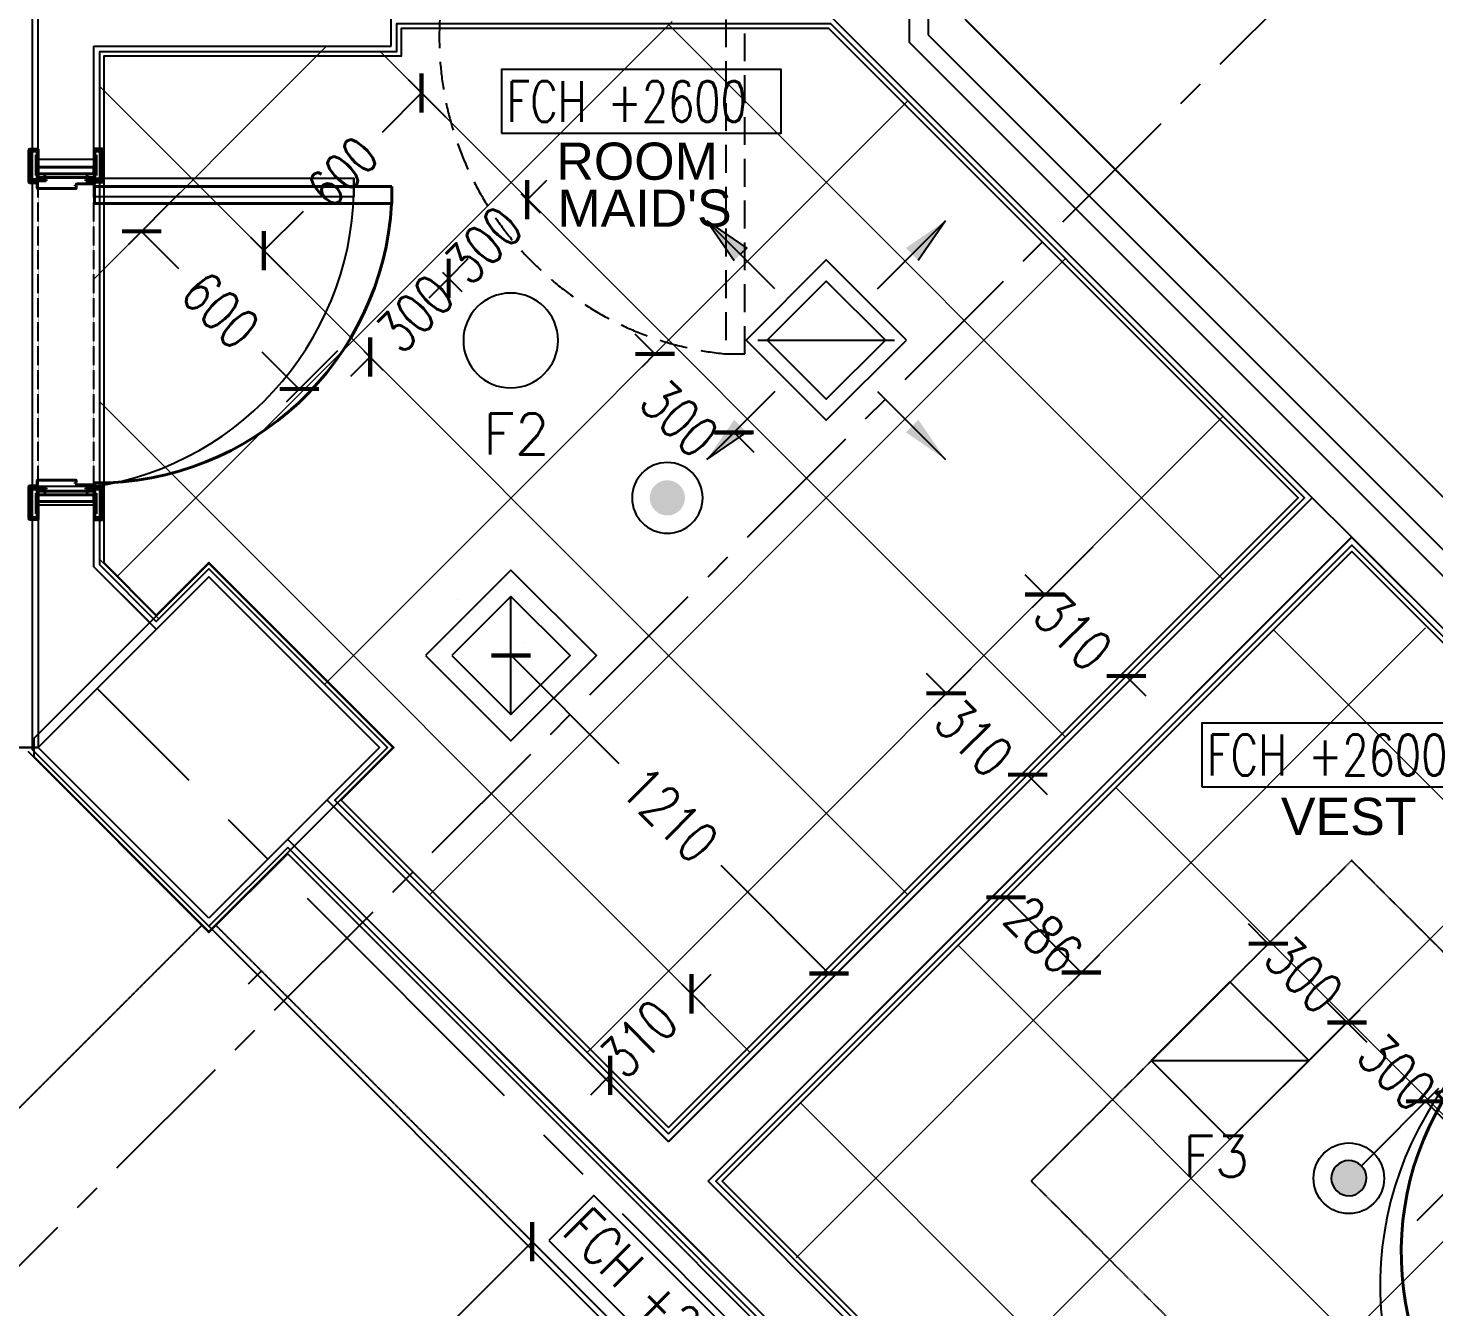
# Model space of a CAD drawing. Header units: millimetres. Extents: x 186805 to 449048, y 2167 to 51540.
# Drawn here: x 428805 to 432589, y 14990 to 18431 of the extents above; entities that cross this region are included whole.
import ezdxf
from ezdxf.enums import TextEntityAlignment as Align

# ---------------------------------------------------------------- set-up
doc = ezdxf.new("R2010")
doc.units = ezdxf.units.MM
for name, pattern in [('BC$0$DASHED', [0.75, 0.5, -0.25]), ('BC$0$XR-BAS2-BLOCK-B$1$CENTER', [2, 1.25, -0.25, 0.25, -0.25]), ('CENTER', [2, 1.25, -0.25, 0.25, -0.25]), ('HIDDEN', [0.375, 0.25, -0.125]), ('HIDDEN2', [0.1875, 0.125, -0.0625])]:
    doc.linetypes.add(name, pattern=pattern)
doc.layers.get('0').update_dxf_attribs({"linetype": 'CONTINUOUS'})
doc.layers.get('Defpoints').update_dxf_attribs({"linetype": 'CONTINUOUS'})
for name, color, linetype, lineweight in [('0-60x60-C', 3, 'CONTINUOUS', 13), ('1', 130, 'CONTINUOUS', 40), ('ACCESS PANEL', 170, 'CONTINUOUS', 30), ('wall', 4, 'CONTINUOUS', 25)]:
    doc.layers.add(name, color=color, linetype=linetype, lineweight=lineweight)
for name, color, linetype in [('0-cornice-C', 3, 'CONTINUOUS'), ('0TG-grid', 9, 'CENTER'), ('0TG-text', 4, 'CONTINUOUS'), ('A-ABOV', 1, 'HIDDEN2'), ('A-ABOVE DOOR', 1, 'HIDDEN2'), ('A-CONC-BLDG', 6, 'CONTINUOUS'), ('a-door', 4, 'CONTINUOUS'), ('a-wall', 140, 'CONTINUOUS'), ('dimension', 7, 'CONTINUOUS'), ('DOOR', 3, 'CONTINUOUS'), ('E-ARMATUR', 2, 'CONTINUOUS'), ('MEP', 16, 'CONTINUOUS'), ('SHADOW LINE', 151, 'CONTINUOUS'), ('TEXT', 3, 'CONTINUOUS')]:
    doc.layers.add(name, color=color, linetype=linetype)
doc.layers.add('D-ACC-150MM THICK', color=97, linetype='CONTINUOUS', true_color=0x309d2a)
doc.styles.add('BW.B$0$SAS', font='sanss___.ttf')
doc.styles.add('ROMANS_075', font='romans.shx', dxfattribs={"width": 0.75})
doc.dimstyles.new('ARCH_1-50B$0', dxfattribs={"dimscale": 1000, "dimtxt": 0.11, "dimasz": 0.075, "dimexe": 0.05, "dimexo": 0.05, "dimgap": 0.055, "dimtad": 0, "dimdec": 0, "dimrnd": 1, "dimzin": 12, "dimdsep": 46, "dimtxsty": 'ROMANS_075', "dimblk1": 'ARCHTICK', "dimblk2": 'ARCHTICK', "dimsah": 1, "dimcen": 0.07, "dimclrd": 9, "dimclre": 9, "dimadec": 0, "dimazin": 0, "dimtfac": 1, "dimtdec": 0, "dimtofl": 0, "dimtmove": 0, "dimatfit": 3, "dimldrblk": 'ARCHTICK', "dimfxl": 0.05, "dimtolj": 1, "dimtzin": 12, "dimarcsym": 0})

# ---------------------------------------------------------------- blocks, each defined once
blk = doc.blocks.new('A$C7C4A1575')
at = {"layer": 'A-ABOV', "color": 8}
for p, q in [((19748.9, 35514), (22895.1, 38660.3)), ((17628.1, 37599.5), (19713.5, 35514)), ((21795.1, 35036.8), (20190.8, 35036.8))]:
    blk.add_line(p, q, dxfattribs=at)
at = {"layer": 'A-ABOVE DOOR', "color": 8}
for p, q in [((20040.8, 34385), (20040.8, 33455)), ((20040.8, 34385), (20040.8, 33455)), ((20190.8, 34385), (20190.8, 33455)), ((20190.8, 34385), (20190.8, 33455))]:
    blk.add_line(p, q, dxfattribs=at)
at = {"layer": 'A-CONC-BLDG', "color": 8}
blk.add_lwpolyline([(20201.2, 35011.8), (19731.2, 34541.8), (19236.2, 35036.8), (19731.2, 35531.7), (20201.2, 35061.8), (20201.2, 35011.8)], dxfattribs=at)
at = {"layer": 'a-door', "color": 8}
for points in [[(20040.8, 34385), (20040.8, 34335), (20190.8, 34335), (20190.8, 34385)], [(20040.8, 33505), (19340.8, 33505), (19340.8, 33555), (20040.8, 33555)], [(20040.8, 33455), (20040.8, 33555)], [(20040.8, 33505), (20190.8, 33505), (20190.8, 33455)]]:
    blk.add_lwpolyline(points, dxfattribs=at)
for centre, radius, start, end in [((15669.5, 36483.6), 909.1, 313.3623, 38.9442), ((20161.9, 33522.7), 821.3, 98.4777, 181.2355)]:
    blk.add_arc(centre, radius, start, end, dxfattribs=at)
at = {"layer": 'a-wall', "color": 8}
for p, q in [((16956.3, 37634.8), (18387.7, 36203.5)), ((18387.7, 36203.5), (16655.3, 34471.1)), ((18493.8, 36097.4), (16761.4, 34365)), ((15223.9, 35902.4), (16655.3, 34471.1)), ((15185, 35800), (17845.1, 33139.8)), ((17795.1, 33119.1), (15164.2, 35750)), ((16195.7, 34577.1), (17695.1, 33077.7)), ((18051.4, 33075), (16761.4, 34365)), ((20040.8, 33455), (20190.8, 33455)), ((20040.8, 33455), (20040.8, 33150)), ((20190.8, 33455), (20190.8, 33000)), ((20040.8, 33150), (19240.8, 33150)), ((19240.8, 33150), (19240.8, 33075)), ((17795.1, 31450), (17795.1, 33119.1)), ((17845.1, 33139.8), (17845.1, 31450))]:
    blk.add_line(p, q, dxfattribs=at)
for points in [[(19501.4, 35301.9), (17274.5, 37528.8)], [(18493.8, 36097.4), (19395.3, 35195.9)], [(20040.5, 34385), (20190.8, 34385), (20190.8, 35001.4)], [(19890.3, 34700.9), (20040.8, 34550.4), (20040.8, 34385)]]:
    blk.add_lwpolyline(points, dxfattribs=at)
blk = doc.blocks.new('A$C32DD6ECA')
at = {"layer": '0-60x60-C', "color": 16, "xscale": 0.0418312498368323, "yscale": 0.0418312498368323, "zscale": 0.0418312498368323, "rotation": 180}
blk.add_blockref('A$C7C4A1575', (4397.08, 2202.64), dxfattribs=at)
blk = doc.blocks.new('_ArchTick')
at = {"color": 0, "linetype": 'ByBlock', "const_width": 0.15}
blk.add_lwpolyline([(-0.5, -0.5), (0.5, 0.5)], dxfattribs=at)
blk = doc.blocks.new('*D243')
at = {"layer": 'Defpoints', "color": 0, "transparency": 16777216}
for p in [(-569923.8, -205825.2), (-569704.6, -206044.4), (-569868.7, -206208.5)]:
    blk.add_point(p, dxfattribs=at)
at = {"layer": 'MEP', "color": 9, "lineweight": -2, "transparency": 16777216}
for p, q in [((-569959.2, -205860.5), (-570123.3, -206024.6)), ((-570087.9, -205989.3), (-570141, -205936.2)), ((-569740, -206079.7), (-569904.1, -206243.8)), ((-569868.7, -206208.5), (-569815.7, -206261.5))]:
    blk.add_line(p, q, dxfattribs=at)
at = {"layer": 'MEP', "color": 9, "lineweight": -2, "transparency": 16777216, "xscale": 75, "yscale": 75, "zscale": 75}
for p, rotation in [((-570087.9, -205989.3), 315.0000000000343), ((-569868.7, -206208.5), 135.0000000000342)]:
    blk.add_blockref('_ArchTick', p, dxfattribs=dict(at, rotation=rotation))
at = {"layer": 'MEP', "color": 0, "transparency": 16777216, "insert": (-570011.9, -206089.8), "char_height": 110, "attachment_point": 5, "rotation": 315, "style": 'ROMANS_075'}
blk.add_mtext('\\A1;310', dxfattribs=at)
blk = doc.blocks.new('*D244')
at = {"layer": 'Defpoints', "color": 0, "transparency": 16777216}
for p in [(-571744.8, -205086.4), (-571692.7, -205138.5), (-571956.2, -205297.8)]:
    blk.add_point(p, dxfattribs=at)
at = {"layer": 'MEP', "color": 9, "lineweight": -2, "transparency": 16777216}
for p, q in [((-571692.7, -205138.5), (-571639.7, -205085.5)), ((-571709.4, -205121.7), (-571657.3, -205173.8)), ((-571920.8, -205333.1), (-571868.7, -205385.2)), ((-571904.1, -205349.9), (-571957.1, -205402.9))]:
    blk.add_line(p, q, dxfattribs=at)
at = {"layer": 'MEP', "color": 9, "lineweight": -2, "transparency": 16777216, "xscale": 75, "yscale": 75, "zscale": 75}
for p, rotation in [((-571692.7, -205138.5), 225.0000000000158), ((-571904.1, -205349.9), 45.00000000001575)]:
    blk.add_blockref('_ArchTick', p, dxfattribs=dict(at, rotation=rotation))
at = {"layer": 'MEP', "color": 0, "transparency": 16777216, "insert": (-571782.7, -205232.7), "char_height": 110, "attachment_point": 5, "rotation": 45, "style": 'ROMANS_075'}
blk.add_mtext('\\A1;300', dxfattribs=at)
blk = doc.blocks.new('*D245')
at = {"layer": 'Defpoints', "color": 0, "transparency": 16777216}
for p in [(-571533.4, -204875), (-571744.8, -205086.4), (-571692.7, -205138.5)]:
    blk.add_point(p, dxfattribs=at)
at = {"layer": 'MEP', "color": 9, "lineweight": -2, "transparency": 16777216}
for p, q in [((-571481.3, -204927.1), (-571428.3, -204874.1)), ((-571498.1, -204910.4), (-571446, -204962.5)), ((-571692.7, -205138.5), (-571745.7, -205191.5)), ((-571709.4, -205121.7), (-571657.3, -205173.8))]:
    blk.add_line(p, q, dxfattribs=at)
at = {"layer": 'MEP', "color": 9, "lineweight": -2, "transparency": 16777216, "xscale": 75, "yscale": 75, "zscale": 75}
for p, rotation in [((-571481.3, -204927.1), 225.0000000000631), ((-571692.7, -205138.5), 45.0000000000631)]:
    blk.add_blockref('_ArchTick', p, dxfattribs=dict(at, rotation=rotation))
at = {"layer": 'MEP', "color": 0, "transparency": 16777216, "insert": (-571598.5, -205048.5), "char_height": 110, "attachment_point": 5, "rotation": 45, "style": 'ROMANS_075'}
blk.add_mtext('\\A1;300', dxfattribs=at)
blk = doc.blocks.new('*D246')
at = {"layer": 'Defpoints', "color": 0, "transparency": 16777216}
for p in [(-572380.4, -204873.5), (-572519.1, -205012.2), (-571956.2, -205297.8)]:
    blk.add_point(p, dxfattribs=at)
at = {"layer": 'MEP', "color": 9, "lineweight": -2, "transparency": 16777216}
for p, q in [((-572415.8, -204908.8), (-572554.4, -205047.5)), ((-572519.1, -205012.2), (-572419.5, -205111.8)), ((-572094.8, -205436.4), (-572194.4, -205336.8)), ((-571991.5, -205333.1), (-572130.2, -205471.8))]:
    blk.add_line(p, q, dxfattribs=at)
at = {"layer": 'MEP', "color": 9, "lineweight": -2, "transparency": 16777216, "xscale": 75, "yscale": 75, "zscale": 75}
for p, rotation in [((-572519.1, -205012.2), 134.9999999999862), ((-572094.8, -205436.4), 314.9999999999862)]:
    blk.add_blockref('_ArchTick', p, dxfattribs=dict(at, rotation=rotation))
at = {"layer": 'MEP', "color": 0, "transparency": 16777216, "insert": (-572306.9, -205224.3), "char_height": 110, "attachment_point": 5, "rotation": 315, "style": 'ROMANS_075'}
blk.add_mtext('\\A1;600', dxfattribs=at)
blk = doc.blocks.new('*D247')
at = {"layer": 'Defpoints', "color": 0, "transparency": 16777216}
for p in [(-571101.3, -205305.6), (-570888.4, -205517), (-570924.4, -205553.2)]:
    blk.add_point(p, dxfattribs=at)
at = {"layer": 'MEP', "color": 9, "lineweight": -2, "transparency": 16777216}
for p, q in [((-571137.3, -205341.9), (-571190.6, -205289)), ((-571136.6, -205341.1), (-571172.6, -205377.4)), ((-570923.7, -205552.4), (-570959.7, -205588.7)), ((-570924.4, -205553.2), (-570871.2, -205606.1))]:
    blk.add_line(p, q, dxfattribs=at)
at = {"layer": 'MEP', "color": 9, "lineweight": -2, "transparency": 16777216, "xscale": 75, "yscale": 75, "zscale": 75}
for p, rotation in [((-571137.3, -205341.9), 315.2068215428724), ((-570924.4, -205553.2), 135.2068215428723)]:
    blk.add_blockref('_ArchTick', p, dxfattribs=dict(at, rotation=rotation))
at = {"layer": 'MEP', "color": 0, "transparency": 16777216, "insert": (-571071.6, -205515.2), "char_height": 110, "attachment_point": 5, "rotation": 315.2068, "style": 'ROMANS_075'}
blk.add_mtext('\\A1;300', dxfattribs=at)
blk = doc.blocks.new('*D248')
at = {"layer": 'Defpoints', "color": 0, "transparency": 16777216}
for p in [(-571100.6, -207001.9), (-571319.8, -207221.1), (-571258.1, -207282.8)]:
    blk.add_point(p, dxfattribs=at)
at = {"layer": 'MEP', "color": 9, "lineweight": -2, "transparency": 16777216}
for p, q in [((-571065.2, -207037.2), (-571003.5, -207098.9)), ((-571038.9, -207063.6), (-570985.8, -207010.5)), ((-571284.4, -207256.4), (-571222.7, -207318.1)), ((-571258.1, -207282.8), (-571311.1, -207335.8))]:
    blk.add_line(p, q, dxfattribs=at)
at = {"layer": 'MEP', "color": 9, "lineweight": -2, "transparency": 16777216, "xscale": 75, "yscale": 75, "zscale": 75}
for p, rotation in [((-571038.9, -207063.6), 224.9999999999962), ((-571258.1, -207282.8), 44.99999999999618)]:
    blk.add_blockref('_ArchTick', p, dxfattribs=dict(at, rotation=rotation))
at = {"layer": 'MEP', "color": 0, "transparency": 16777216, "insert": (-571180.7, -207183.9), "char_height": 110, "attachment_point": 5, "rotation": 45, "style": 'ROMANS_075'}
blk.add_mtext('\\A1;310', dxfattribs=at)
blk = doc.blocks.new('*D249')
at = {"layer": 'Defpoints', "color": 0, "transparency": 16777216}
for p in [(-571524.8, -206153.4), (-570669.2, -207009), (-570669.2, -207009)]:
    blk.add_point(p, dxfattribs=at)
at = {"layer": 'MEP', "color": 9, "lineweight": -2, "transparency": 16777216}
for p, q in [((-571489.5, -206118), (-571489.5, -206118)), ((-571524.8, -206153.4), (-571234.5, -206443.6)), ((-570669.2, -207009), (-570959.5, -206718.7)), ((-570633.9, -206973.6), (-570633.9, -206973.6))]:
    blk.add_line(p, q, dxfattribs=at)
at = {"layer": 'MEP', "color": 9, "lineweight": -2, "transparency": 16777216, "xscale": 75, "yscale": 75, "zscale": 75}
for p, rotation in [((-571524.8, -206153.4), 134.9999999999883), ((-570669.2, -207009), 314.9999999999883)]:
    blk.add_blockref('_ArchTick', p, dxfattribs=dict(at, rotation=rotation))
at = {"layer": 'MEP', "color": 0, "transparency": 16777216, "insert": (-571097, -206581.2), "char_height": 110, "attachment_point": 5, "rotation": 315, "style": 'ROMANS_075'}
blk.add_mtext('\\A1;1210', dxfattribs=at)
blk = doc.blocks.new('*D250')
at = {"layer": 'Defpoints', "color": 0, "transparency": 16777216}
for p in [(-570252, -206153.4), (-570032.8, -206372.6), (-570134.4, -206474.1)]:
    blk.add_point(p, dxfattribs=at)
at = {"layer": 'MEP', "color": 9, "lineweight": -2, "transparency": 16777216}
for p, q in [((-570353.6, -206254.9), (-570406.6, -206201.9)), ((-570287.4, -206188.7), (-570388.9, -206290.3)), ((-570068.2, -206407.9), (-570169.7, -206509.5)), ((-570134.4, -206474.1), (-570081.4, -206527.2))]:
    blk.add_line(p, q, dxfattribs=at)
at = {"layer": 'MEP', "color": 9, "lineweight": -2, "transparency": 16777216, "xscale": 75, "yscale": 75, "zscale": 75}
for p, rotation in [((-570353.6, -206254.9), 315.0000000000114), ((-570134.4, -206474.1), 135.0000000000114)]:
    blk.add_blockref('_ArchTick', p, dxfattribs=dict(at, rotation=rotation))
at = {"layer": 'MEP', "color": 0, "transparency": 16777216, "insert": (-570278.7, -206375.8), "char_height": 110, "attachment_point": 5, "rotation": 315, "style": 'ROMANS_075'}
blk.add_mtext('\\A1;310', dxfattribs=at)
blk = doc.blocks.new('*D252')
at = {"layer": 'Defpoints', "color": 0, "transparency": 16777216}
for p in [(-568914, -207501.3), (-569269.6, -207560), (-569121.2, -207708.5)]:
    blk.add_point(p, dxfattribs=at)
at = {"layer": 'MEP', "color": 9, "lineweight": -2, "transparency": 16777216}
for p, q in [((-569234.3, -207524.7), (-569027.1, -207317.5)), ((-569062.5, -207352.9), (-568914, -207501.3)), ((-569085.8, -207673.1), (-568878.7, -207466))]:
    blk.add_line(p, q, dxfattribs=at)
at = {"layer": 'MEP', "color": 9, "lineweight": -2, "transparency": 16777216, "xscale": 75, "yscale": 75, "zscale": 75}
for p, rotation in [((-569062.5, -207352.9), 135.0000000001797), ((-568914, -207501.3), 315.0000000001797)]:
    blk.add_blockref('_ArchTick', p, dxfattribs=dict(at, rotation=rotation))
at = {"layer": 'MEP', "color": 0, "transparency": 16777216, "insert": (-568928.8, -207357.9), "char_height": 110, "attachment_point": 5, "rotation": 315, "style": 'ROMANS_075'}
blk.add_mtext('\\A1;210', dxfattribs=at)
blk = doc.blocks.new('*D253')
at = {"layer": 'Defpoints', "color": 0, "transparency": 16777216}
for p in [(-569481.7, -207347.9), (-569062.5, -207352.9), (-569269.6, -207560)]:
    blk.add_point(p, dxfattribs=at)
at = {"layer": 'MEP', "color": 9, "lineweight": -2, "transparency": 16777216}
for p, q in [((-569446.4, -207312.6), (-569239.2, -207105.4)), ((-569274.6, -207140.8), (-569327.6, -207087.7)), ((-569234.3, -207524.7), (-569027.1, -207317.5)), ((-569062.5, -207352.9), (-569009.5, -207405.9))]:
    blk.add_line(p, q, dxfattribs=at)
at = {"layer": 'MEP', "color": 9, "lineweight": -2, "transparency": 16777216, "xscale": 75, "yscale": 75, "zscale": 75}
for p, rotation in [((-569274.6, -207140.8), 314.9999999997327), ((-569062.5, -207352.9), 134.9999999997327)]:
    blk.add_blockref('_ArchTick', p, dxfattribs=dict(at, rotation=rotation))
at = {"layer": 'MEP', "color": 0, "transparency": 16777216, "insert": (-569140.9, -207274.5), "char_height": 110, "attachment_point": 5, "rotation": 315, "style": 'ROMANS_075'}
blk.add_mtext('\\A1;300', dxfattribs=at)
blk = doc.blocks.new('*D255')
at = {"layer": 'Defpoints', "color": 0, "transparency": 16777216}
for p in [(-569486.6, -206928.7), (-569486.6, -206928.7), (-569274.6, -207140.8)]:
    blk.add_point(p, dxfattribs=at)
at = {"layer": 'MEP', "color": 9, "lineweight": -2, "transparency": 16777216}
for p, q in [((-569486.6, -206928.7), (-569539.7, -206875.7)), ((-569451.3, -206893.4), (-569451.3, -206893.4)), ((-569239.2, -207105.4), (-569239.2, -207105.4)), ((-569274.6, -207140.8), (-569221.5, -207193.8))]:
    blk.add_line(p, q, dxfattribs=at)
at = {"layer": 'MEP', "color": 9, "lineweight": -2, "transparency": 16777216, "xscale": 75, "yscale": 75, "zscale": 75}
for p, rotation in [((-569486.6, -206928.7), 315.0000000000118), ((-569274.6, -207140.8), 135.0000000000118)]:
    blk.add_blockref('_ArchTick', p, dxfattribs=dict(at, rotation=rotation))
at = {"layer": 'MEP', "color": 0, "transparency": 16777216, "insert": (-569390.6, -207012.2), "char_height": 110, "attachment_point": 5, "rotation": 315, "style": 'ROMANS_075'}
blk.add_mtext('\\A1;300', dxfattribs=at)
blk = doc.blocks.new('*D171')
at = {"layer": 'Defpoints', "color": 0, "transparency": 16777216}
for p in [(-571664.9, -204740.5), (-572189.9, -205064), (-572089.1, -205164.8)]:
    blk.add_point(p, dxfattribs=at)
at = {"layer": 'dimension', "color": 9, "lineweight": -2, "transparency": 16777216}
for p, q in [((-571700.2, -204705.1), (-571801, -204604.4)), ((-571765.6, -204639.7), (-571872, -204746.1)), ((-572189.9, -205064), (-572083.6, -204957.7)), ((-572124.5, -205129.4), (-572225.3, -205028.6))]:
    blk.add_line(p, q, dxfattribs=at)
at = {"layer": 'dimension', "color": 9, "lineweight": -2, "transparency": 16777216, "xscale": 75, "yscale": 75, "zscale": 75}
for p, rotation in [((-571765.6, -204639.7), 44.99999999999208), ((-572189.9, -205064), 224.9999999999921)]:
    blk.add_blockref('_ArchTick', p, dxfattribs=dict(at, rotation=rotation))
at = {"layer": 'dimension', "color": 0, "transparency": 16777216, "insert": (-571977.8, -204851.9), "char_height": 100, "attachment_point": 5, "rotation": 45, "style": 'ROMANS_075'}
blk.add_mtext('\\A1;600', dxfattribs=at)
blk = doc.blocks.new('*D172')
at = {"layer": 'Defpoints', "color": 0, "transparency": 16777216}
for p in [(-571467.9, -207730.5), (-571056.1, -208142.3), (-572643.6, -209729.8)]:
    blk.add_point(p, dxfattribs=at)
at = {"layer": 'dimension', "color": 9, "lineweight": -2, "transparency": 16777216}
for p, q in [((-571091.5, -208107), (-571503.3, -207695.2)), ((-571467.9, -207730.5), (-572129.4, -208391.9)), ((-573055.5, -209318), (-572394, -208656.6)), ((-572679, -209694.5), (-573090.8, -209282.7))]:
    blk.add_line(p, q, dxfattribs=at)
at = {"layer": 'dimension', "color": 9, "lineweight": -2, "transparency": 16777216, "xscale": 75, "yscale": 75, "zscale": 75}
for p, rotation in [((-571467.9, -207730.5), 45.00000000010714), ((-573055.5, -209318), 225.0000000001071)]:
    blk.add_blockref('_ArchTick', p, dxfattribs=dict(at, rotation=rotation))
at = {"layer": 'dimension', "color": 0, "transparency": 16777216, "insert": (-572261.7, -208524.3), "char_height": 100, "attachment_point": 5, "rotation": 45, "style": 'ROMANS_075'}
blk.add_mtext('\\A1;2245', dxfattribs=at)
blk = doc.blocks.new('f44')
at = {"layer": 'E-ARMATUR', "color": 16}
blk.add_circle((0, 0), 127.5, dxfattribs=at)
blk = doc.blocks.new('*D229')
at = {"layer": 'ACCESS PANEL', "color": 9, "lineweight": -2, "transparency": 16777216}
for p, q in [((-570144.6, -206755.8), (-570227.9, -206839.2)), ((-570192.5, -206803.8), (-569990, -207006.3)), ((-569942, -206958.4), (-570025.3, -207041.7))]:
    blk.add_line(p, q, dxfattribs=at)
at = {"layer": 'Defpoints', "color": 0, "transparency": 16777216}
for p in [(-570109.2, -206720.5), (-569906.6, -206923), (-569990, -207006.3)]:
    blk.add_point(p, dxfattribs=at)
at = {"layer": 'ACCESS PANEL', "color": 9, "lineweight": -2, "transparency": 16777216, "xscale": 75, "yscale": 75, "zscale": 75}
for p, rotation in [((-570192.5, -206803.8), 134.9999999999753), ((-569990, -207006.3), 314.9999999999753)]:
    blk.add_blockref('_ArchTick', p, dxfattribs=dict(at, rotation=rotation))
at = {"layer": 'ACCESS PANEL', "color": 0, "transparency": 16777216, "insert": (-570091.3, -206905.1), "char_height": 110, "attachment_point": 5, "rotation": 315, "style": 'ROMANS_075'}
blk.add_mtext('\\A1;286', dxfattribs=at)
blk = doc.blocks.new('A$C35C014DB')
at = {"layer": 'MEP'}
h = blk.add_hatch(color=256, dxfattribs=at)
edge = h.paths.add_edge_path()
edge.add_ellipse((10616.5, 14282.8), major_axis=(-38.8, -27.2), ratio=1, start_angle=0, end_angle=360, ccw=False)
h = blk.add_hatch(color=256, dxfattribs=at)
edge = h.paths.add_edge_path()
edge.add_ellipse((12450.8, 12452.4), major_axis=(27.2, -38.8), ratio=1, start_angle=0, end_angle=360, ccw=False)
at = {"color": 2, "linetype": 'HIDDEN', "ltscale": 0.25}
for p, q in [((12458.4, 13307.1), (11595.7, 12444.5)), ((13435.8, 12329.7), (12458.4, 13307.1)), ((11595.7, 12444.5), (12573.1, 11467.1))]:
    blk.add_line(p, q, dxfattribs=at)
at = {"color": 9}
blk.add_lwpolyline([(7749.1, 8512.9), (8983.6, 7278.4), (8983.6, 3762.9), (11357, 3762.9), (15053.5, 7459.4), (14222.6, 8290.2), (14434.7, 8502.3), (13326.5, 9610.6), (13114.4, 9398.4), (12772.5, 9740.3), (12984.6, 9952.4), (12157.3, 10779.8), (11945.2, 10567.6), (11605.8, 10907), (11817.9, 11119.2), (9594.6, 13342.5), (9382.5, 13130.4), (8907.8, 13605), (8907.8, 15662.9)], dxfattribs=at)
for points in [[(10619.9, 12571.7), (12331.1, 14282.9), (11056.1, 15557.9), (9887.8, 15557.9), (9887.8, 15482.9), (9087.8, 15482.9), (9087.8, 14103.8), (9241, 13950.6), (9382.5, 14092), (9863.3, 13611.2), (9721.9, 13469.8)], [(12157.3, 11034.3), (13868.5, 12745.5), (12458.4, 14155.7), (10747.2, 12444.5)]]:
    blk.add_lwpolyline(points, close=True, dxfattribs=at)
at = {"layer": '0-60x60-C', "color": 1}
for p, q in [((10629.2, 15565), (9136.4, 14072.2)), ((10617.7, 15557.9), (12111.9, 14063.7)), ((9698.6, 15497.1), (9073.7, 14872.2)), ((9844.2, 15482.9), (11687.6, 13639.5)), ((9087.8, 15390.7), (11263.4, 13215.2)), ((11263.4, 15350.7), (9693.6, 13780.9)), ((11687.6, 14926.4), (9976.4, 13215.2)), ((9087.8, 14542.2), (10839.1, 12791)), ((12111.9, 14502.2), (10400.7, 12791)), ((9087.8, 14117.9), (9248.1, 13957.7)), ((10963.3, 12238.5), (12657.5, 13932.8)), ((12247.7, 13928), (13640.8, 12534.8)), ((11387.6, 11814.3), (13081.8, 13508.5)), ((11823.4, 13503.7), (13216.6, 12110.5)), ((11399.1, 13079.5), (12792.3, 11686.3)), ((11811.8, 11390), (13506, 13084.2)), ((10974.9, 12655.2), (12368.1, 11262))]:
    blk.add_line(p, q, dxfattribs=at)
at = {"layer": '0-cornice-C', "color": 5}
blk.add_line((8922.8, 13611.2), (7318.6, 13611.2), dxfattribs=at)
at = {"layer": '0TG-grid', "linetype": 'BC$0$XR-BAS2-BLOCK-B$1$CENTER', "ltscale": 300}
blk.add_line((4468.1, 7812.9), (13602.6, 16947.4), dxfattribs=at)
at = {"layer": '0TG-grid', "linetype": 'BC$0$XR-BAS2-BLOCK-B$1$CENTER', "ltscale": 600}
blk.add_line((18663.2, 4189), (9081.9, 13770.3), dxfattribs=at)
at = {"layer": '1', "color": 8}
for p, q in [((8898.2, 15132.9), (8898.2, 15218.9)), ((8900.2, 15220.9), (8923.2, 15220.9)), ((8902.7, 15139.9), (8902.7, 15213.9)), ((8904.7, 15215.9), (8920.7, 15215.9)), ((8920.7, 15215.9), (8920.7, 15205.9)), ((8923.2, 15220.9), (8923.2, 15144.9)), ((9096.2, 15221.9), (9073.2, 15221.9)), ((9091.7, 15215.9), (9075.7, 15215.9)), ((9075.7, 15215.9), (9075.7, 15205.9)), ((9093.7, 15139.9), (9093.7, 15213.9)), ((9098.2, 15133.9), (9098.2, 15219.9)), ((8920.7, 15205.9), (8917.7, 15205.9)), ((8917.7, 15205.9), (8917.7, 15149.9)), ((8923.2, 15172.9), (8923.2, 15154.9)), ((9073.2, 15172.9), (8923.2, 15172.9)), ((9073.2, 15154.9), (9073.2, 15172.9)), ((9075.7, 15205.9), (9078.7, 15205.9)), ((9078.7, 15205.9), (9078.7, 15149.9)), ((8920.7, 15139.9), (8902.7, 15139.9)), ((8902.7, 15137.9), (8902.7, 15139.9)), ((8902.7, 15139.9), (8942.7, 15139.9)), ((8942.7, 15135.9), (8904.7, 15135.9)), ((8917.7, 15149.9), (8920.7, 15149.9)), ((8920.7, 15149.9), (8920.7, 15139.9)), ((8920.7, 15139.9), (8920.7, 15144.9)), ((8920.7, 15144.9), (8955.7, 15144.9)), ((8944.7, 15139.9), (8920.7, 15139.9)), ((8920.7, 15116.9), (8920.7, 15135.9)), ((8920.7, 15135.9), (8944.7, 15135.9)), ((8923.2, 15154.9), (9073.2, 15154.9)), ((8941.2, 15154.9), (8941.2, 15144.9)), ((9055.2, 15144.9), (8941.2, 15144.9)), ((8942.7, 15139.9), (8942.7, 15135.9)), ((8944.7, 15135.9), (8944.7, 15139.9)), ((8960.7, 15144.9), (8995.7, 15144.9)), ((9000.7, 15144.9), (8995.7, 15144.9)), ((9000.7, 15144.9), (9035.7, 15144.9)), ((9040.7, 15144.9), (9075.7, 15144.9)), ((9075.7, 15139.9), (9051.7, 15139.9)), ((9051.7, 15139.9), (9051.7, 15135.9)), ((9051.7, 15135.9), (9075.7, 15135.9)), ((9053.7, 15139.9), (9053.7, 15135.9)), ((9093.7, 15139.9), (9053.7, 15139.9)), ((9053.7, 15135.9), (9091.7, 15135.9)), ((9055.2, 15154.9), (9055.2, 15144.9)), ((9078.7, 15149.9), (9075.7, 15149.9)), ((9075.7, 15149.9), (9075.7, 15139.9)), ((9075.7, 15144.9), (9075.7, 15139.9)), ((9075.7, 15139.9), (9093.7, 15139.9)), ((9075.7, 15135.9), (9075.7, 15129.9)), ((9093.7, 15137.9), (9093.7, 15139.9)), ((8920.7, 15130.9), (8900.2, 15130.9)), ((9023.7, 15114.9), (8922.7, 15114.9)), ((9024.7, 15124.2), (9022.7, 15124.2)), ((9022.7, 15122.1), (9022.7, 15124.2)), ((9023.7, 15122.1), (9022.7, 15122.1)), ((9025.7, 15122.1), (9023.7, 15122.1)), ((9025.7, 15124.2), (9024.7, 15124.2)), ((9025.7, 15125.9), (9025.7, 15124.2)), ((9025.7, 15122.1), (9025.7, 15116.9)), ((9073.7, 15127.9), (9027.7, 15127.9)), ((9074.7, 15075.2), (9074.7, 15120.2)), ((9074.7, 15120.2), (9874.7, 15120.2)), ((9074.7, 15075.2), (9074.7, 15120.2)), ((9074.7, 15120.2), (9874.7, 15120.2)), ((9075.7, 15131.9), (9096.2, 15131.9)), ((9874.7, 15120.2), (9874.7, 15075.2)), ((9874.7, 15120.2), (9874.7, 15075.2)), ((9874.7, 15075.2), (9074.7, 15075.2)), ((9874.7, 15075.2), (9074.7, 15075.2)), ((8898.2, 14312.9), (8898.2, 14226.9)), ((8920.7, 14314.9), (8900.2, 14314.9)), ((8902.7, 14307.9), (8902.7, 14305.9)), ((8920.7, 14305.9), (8902.7, 14305.9)), ((8902.7, 14305.9), (8902.7, 14231.9)), ((8902.7, 14305.9), (8942.7, 14305.9)), ((8942.7, 14309.9), (8904.7, 14309.9)), ((8920.7, 14328.9), (8920.7, 14309.9)), ((8920.7, 14309.9), (8944.7, 14309.9)), ((8920.7, 14295.9), (8920.7, 14305.9)), ((8944.7, 14305.9), (8920.7, 14305.9)), ((8920.7, 14305.9), (8920.7, 14300.9)), ((9023.7, 14330.9), (8922.7, 14330.9)), ((8942.7, 14305.9), (8942.7, 14309.9)), ((8944.7, 14309.9), (8944.7, 14305.9)), ((9023.7, 14323.8), (9022.7, 14323.8)), ((9022.7, 14323.8), (9022.7, 14321.7)), ((9024.7, 14321.7), (9022.7, 14321.7)), ((9025.7, 14323.8), (9023.7, 14323.8)), ((9025.7, 14321.7), (9024.7, 14321.7)), ((9025.7, 14323.8), (9025.7, 14328.9)), ((9025.7, 14319.9), (9025.7, 14321.7)), ((9073.7, 14317.9), (9027.7, 14317.9)), ((9051.7, 14305.9), (9051.7, 14309.9)), ((9051.7, 14309.9), (9075.7, 14309.9)), ((9075.7, 14305.9), (9051.7, 14305.9)), ((9053.7, 14305.9), (9053.7, 14309.9)), ((9053.7, 14309.9), (9091.7, 14309.9)), ((9093.7, 14305.9), (9053.7, 14305.9)), ((9075.7, 14309.9), (9075.7, 14315.9)), ((9075.7, 14313.9), (9096.2, 14313.9)), ((9075.7, 14300.9), (9075.7, 14305.9)), ((9075.7, 14295.9), (9075.7, 14305.9)), ((9075.7, 14305.9), (9093.7, 14305.9)), ((9093.7, 14307.9), (9093.7, 14305.9)), ((9093.7, 14305.9), (9093.7, 14231.9)), ((9098.2, 14311.9), (9098.2, 14225.9)), ((8917.7, 14239.9), (8917.7, 14295.9)), ((8917.7, 14295.9), (8920.7, 14295.9)), ((8920.7, 14300.9), (8955.7, 14300.9)), ((8923.2, 14224.9), (8923.2, 14300.9)), ((8923.2, 14272.9), (8923.2, 14290.9)), ((8923.2, 14290.9), (9073.2, 14290.9)), ((9073.2, 14272.9), (8923.2, 14272.9)), ((8941.2, 14290.9), (8941.2, 14300.9)), ((9055.2, 14300.9), (8941.2, 14300.9)), ((8960.7, 14300.9), (8995.7, 14300.9)), ((9000.7, 14300.9), (8995.7, 14300.9)), ((9000.7, 14300.9), (9035.7, 14300.9)), ((9040.7, 14300.9), (9075.7, 14300.9)), ((9055.2, 14290.9), (9055.2, 14300.9)), ((9073.2, 14290.9), (9073.2, 14272.9)), ((9078.7, 14295.9), (9075.7, 14295.9)), ((9078.7, 14239.9), (9078.7, 14295.9)), ((8904.7, 14229.9), (8920.7, 14229.9)), ((8920.7, 14239.9), (8917.7, 14239.9)), ((8920.7, 14229.9), (8920.7, 14239.9)), ((9075.7, 14239.9), (9078.7, 14239.9)), ((9075.7, 14229.9), (9075.7, 14239.9)), ((9091.7, 14229.9), (9075.7, 14229.9)), ((8900.2, 14224.9), (8923.2, 14224.9)), ((9096.2, 14223.9), (9073.2, 14223.9))]:
    blk.add_line(p, q, dxfattribs=at)
for centre, radius, start, end in [((8900.2, 15218.9), 2, 90, 180), ((8904.7, 15213.9), 2, 90, 180), ((9091.7, 15213.9), 2, 0, 90), ((9096.2, 15219.9), 2, 0, 90), ((8904.7, 15137.9), 2, 180, 270), ((9091.7, 15137.9), 2, 270, 0), ((8900.2, 15132.9), 2, 180, 270), ((8922.7, 15116.9), 2, 180, 270), ((9023.7, 15116.9), 2, 270, 0), ((9027.7, 15125.9), 2, 90, 180), ((9073.7, 15129.9), 2, 270, 0), ((9096.2, 15133.9), 2, 270, 0), ((9078.9, 15119.8), 796.8, 269.5682, 356.7957), ((9078.9, 15119.8), 796.8, 269.5682, 356.7957), ((8900.2, 14312.9), 2, 90, 180), ((8904.7, 14307.9), 2, 90, 180), ((8922.7, 14328.9), 2, 90, 180), ((9023.7, 14328.9), 2, 360, 90), ((9027.7, 14319.9), 2, 180, 270), ((9073.7, 14315.9), 2, 360, 90), ((9091.7, 14307.9), 2, 360, 90), ((9096.2, 14311.9), 2, 360, 90), ((8900.2, 14226.9), 2, 180, 270), ((8904.7, 14231.9), 2, 180, 270), ((9091.7, 14231.9), 2, 270, 360), ((9096.2, 14225.9), 2, 270, 360), ((13388.6, 12252.9), 796.8, 138.2043, 225.4317)]:
    blk.add_arc(centre, radius, start, end, dxfattribs=at)
at = {"layer": 'A-ABOV'}
blk.add_line((7318.6, 13611.2), (8922.8, 13611.2), dxfattribs=at)
at = {"layer": 'A-ABOVE DOOR'}
for p, q in [((8922.8, 14262.9), (8922.8, 15192.9)), ((8922.8, 14262.9), (8922.8, 15192.9)), ((9072.8, 14262.9), (9072.8, 15192.9)), ((9072.8, 14262.9), (9072.8, 15192.9))]:
    blk.add_line(p, q, dxfattribs=at)
at = {"layer": 'A-CONC-BLDG'}
blk.add_lwpolyline([(9382.5, 13151.6), (8922.8, 13611.2), (9382.5, 14070.8), (9842.1, 13611.2)], close=True, dxfattribs=at)
at = {"layer": 'D-ACC-150MM THICK'}
blk.add_line((12458.4, 14176.9), (12352.3, 14282.9), dxfattribs=at)
at = {"layer": 'DOOR', "color": 8, "linetype": 'BC$0$DASHED', "ltscale": 150}
for p, q in [((10774.2, 15570.1), (10774.2, 14670.1)), ((10824.8, 14670.1), (10824.8, 15570.1)), ((10774.2, 14670.1), (10824.8, 14670.1))]:
    blk.add_line(p, q, dxfattribs=at)
blk.add_arc((10859.5, 15522.7), 856.9, 176.964, 264.2872, dxfattribs=at)
at = {"layer": 'MEP'}
for p, q in [((10906, 14845.4), (10723, 15028.4)), ((10723, 15028.4), (10830.1, 14955)), ((10906, 14845.4), (10723, 15028.4)), ((10723, 15028.4), (10796.3, 14921.3)), ((10723, 15028.4), (10830.1, 14955)), ((10906, 14845.4), (10723, 15028.4)), ((10906, 14845.4), (10723, 15028.4)), ((11182.3, 14845.4), (11365.4, 15028.4)), ((11182.3, 14845.4), (11365.4, 15028.4)), ((11182.3, 14845.4), (11365.4, 15028.4)), ((11365.4, 15028.4), (11292, 14921.3)), ((11365.4, 15028.4), (11292, 14921.3)), ((10830.1, 14955), (10813.2, 14938.2)), ((10860.3, 14707.2), (11228, 14707.2)), ((10860.3, 14707.2), (11228, 14707.2)), ((10906, 14569), (10723, 14386)), ((10906, 14569), (10723, 14386)), ((10906, 14569), (10723, 14386)), ((11182.3, 14569), (11365.4, 14386)), ((11182.3, 14569), (11365.4, 14386)), ((11182.3, 14569), (11365.4, 14386)), ((10723, 14386), (10830.1, 14459.4)), ((10723, 14386), (10830.1, 14459.4)), ((10195.6, 13699.6), (10195.6, 14017.8)), ((9523.9, 13010.2), (9488.5, 12974.8)), ((11918.7, 12768.6), (12343, 12768.6))]:
    blk.add_line(p, q, dxfattribs=at)
for points in [[(10005.7, 15249.7, 0, 0, 0), (10005.7, 15323.6, 0, 0, 0), (9981.7, 15323.6, 0, 0, 0), (10028.5, 15375.5, 0, 0, 0), (10005.7, 15375.5, 0, 0, 0), (10005.7, 15438.1, 42, 0, 0), (10005.7, 15543.1, 0, 0, 0)], [(9844.5, 14214.9, 0, 0, 0), (9896.4, 14163, 0, 0, 0), (9913.3, 14179.9, 0, 0, 0), (9916.8, 14110.5, 0, 0, 0), (9932.9, 14126.6, 0, 0, 0), (9976.9, 14082.5, 41.7, 0, 0), (10050.7, 14008.8, 0, 0, 0)], [(10551.8, 14209.8, 0, 0, 0), (10500, 14157.9, 0, 0, 0), (10516.9, 14141, 0, 0, 0), (10447.5, 14137.5, 0, 0, 0), (10463.5, 14121.5, 0, 0, 0), (10419.5, 14077.4, 41.7, 0, 0), (10345.7, 14003.7, 0, 0, 0)], [(9844.5, 13502.5, 0, 0, 0), (9896.4, 13554.3, 0, 0, 0), (9913.3, 13537.4, 0, 0, 0), (9916.8, 13606.8, 0, 0, 0), (9932.9, 13590.8, 0, 0, 0), (9976.9, 13634.8, 41.7, 0, 0), (10050.7, 13708.6, 0, 0, 0)], [(10551.8, 13507.6, 0, 0, 0), (10500, 13559.5, 0, 0, 0), (10516.9, 13576.4, 0, 0, 0), (10447.5, 13579.9, 0, 0, 0), (10463.5, 13595.9, 0, 0, 0), (10419.5, 13639.9, 41.7, 0, 0), (10345.7, 13713.7, 0, 0, 0)]]:
    blk.add_lwpolyline(points, format="xyseb", dxfattribs=at)
for points in [[(11259.8, 14707.2), (11044.2, 14922.9), (10828.5, 14707.2), (11044.2, 14491.5)], [(11203.3, 14707.2), (11044.2, 14866.3), (10885.1, 14707.2), (11044.2, 14548.1)], [(9965.8, 13858.7), (10195.6, 13628.9), (10425.4, 13858.7), (10195.6, 14088.5)], [(10036.5, 13858.7), (10195.6, 13699.6), (10354.7, 13858.7), (10195.6, 14017.8)], [(12343, 12768.6), (12130.9, 12980.7), (11918.7, 12768.6), (12130.9, 12556.5)]]:
    blk.add_lwpolyline(points, close=True, dxfattribs=at)
at = {"layer": 'MEP', "extrusion": (0, 0, -1)}
for centre, major_axis, start_param, end_param in [((10616.5, 14282.8), (-54.5, 77.9), 3.752458, 10.035643), ((12450.8, 12452), (-77.9, -54.5), 3.752458, 10.035643), ((12450.8, 12452.4), (27.2, -38.8), 5.323254218590446, 11.60643952577003)]:
    blk.add_ellipse(centre, major_axis=major_axis, ratio=1, start_param=start_param, end_param=end_param, dxfattribs=at)
at = {"layer": 'MEP'}
for points in [[(10813.2, 14938.2), (10830.1, 14955), (10723, 15028.4)], [(10813.2, 14938.2), (10796.3, 14921.3), (10723, 15028.4)], [(10813.2, 14938.2), (10796.3, 14921.3), (10723, 15028.4)], [(10813.2, 14938.2), (10830.1, 14955), (10723, 15028.4)], [(11275.1, 14938.2), (11258.2, 14955), (11365.4, 15028.4)], [(11275.1, 14938.2), (11258.2, 14955), (11365.4, 15028.4)], [(11275.1, 14938.2), (11292, 14921.3), (11365.4, 15028.4)], [(11275.1, 14938.2), (11292, 14921.3), (11365.4, 15028.4)], [(10813.2, 14476.3), (10796.3, 14493.1), (10723, 14386)], [(10813.2, 14476.3), (10796.3, 14493.1), (10723, 14386)], [(11275.1, 14476.3), (11292, 14493.1), (11365.4, 14386)], [(11275.1, 14476.3), (11292, 14493.1), (11365.4, 14386)], [(10813.2, 14476.3), (10830.1, 14459.4), (10723, 14386)], [(10813.2, 14476.3), (10830.1, 14459.4), (10723, 14386)], [(11275.1, 14476.3), (11258.2, 14459.4), (11365.4, 14386)], [(11275.1, 14476.3), (11258.2, 14459.4), (11365.4, 14386)]]:
    blk.add_solid(points, dxfattribs=at)
at = {"layer": 'SHADOW LINE'}
blk.add_lwpolyline([(7754, 8524.9), (8995.6, 7283.4), (8995.6, 3774.9), (11352.1, 3774.9), (15036.5, 7459.4), (14205.6, 8290.2), (14417.8, 8502.3), (13326.5, 9593.6), (13114.4, 9381.5), (12755.5, 9740.3), (12967.7, 9952.4), (12157.3, 10762.8), (11945.2, 10550.7), (11588.8, 10907), (11801, 11119.2), (9594.6, 13325.5), (9382.5, 13113.4), (8895.8, 13600)], dxfattribs=at)
for points in [[(10619.9, 12588.7), (12314.1, 14282.9), (11051.1, 15545.9), (9899.8, 15545.9), (9899.8, 15470.9), (9099.8, 15470.9), (9099.8, 14108.8), (9241, 13967.6), (9382.5, 14109), (9880.3, 13611.2), (9738.8, 13469.8)], [(12157.3, 11051.3), (13851.6, 12745.5), (12458.4, 14138.7), (10764.1, 12444.5)]]:
    blk.add_lwpolyline(points, close=True, dxfattribs=at)
at = {"layer": 'TEXT', "color": 4}
for points in [[(10170.1, 15263.9), (10922.5, 15263.9), (10922.5, 15435.7), (10170.1, 15435.7)], [(12055.5, 13505.3), (12808, 13505.3), (12808, 13677), (12055.5, 13677)], [(10297.4, 12284.4), (10829.5, 11752.3), (10951, 11873.8), (10418.9, 12405.8)]]:
    blk.add_lwpolyline(points, close=True, dxfattribs=at)
at = {"layer": 'wall'}
for p, q in [((11268.6, 15508.1), (11268.6, 17197.9)), ((11318.6, 17197.9), (11318.6, 15528.8)), ((8922.8, 15192.9), (8922.8, 15647.9)), ((9872.8, 15497.9), (9872.8, 15572.9)), ((11062.3, 15572.9), (12352.3, 14282.9)), ((12918, 14070.8), (11418.6, 15570.2)), ((11318.6, 15528.8), (13949.4, 12897.9)), ((9072.8, 15192.9), (9072.8, 15497.9)), ((9072.8, 15497.9), (9872.8, 15497.9)), ((13928.7, 12847.9), (11268.6, 15508.1)), ((9072.8, 15192.9), (8922.8, 15192.9)), ((10619.9, 12550.5), (12352.3, 14282.9)), ((10726, 12444.5), (12458.4, 14176.9)), ((13889.7, 12745.5), (12458.4, 14176.9)), ((12157.3, 11013.1), (10726, 12444.5))]:
    blk.add_line(p, q, dxfattribs=at)
at = {"layer": 'wall', "color": 2}
blk.add_line((11605.8, 10907), (9382.5, 13130.4), dxfattribs=at)
at = {"layer": 'wall'}
for points in [[(9073.2, 14262.9), (8922.8, 14262.9), (8922.8, 13611.2)], [(9241, 13929.4), (9072.8, 14097.6), (9072.8, 14262.9)], [(10619.9, 12550.5), (9700.7, 13469.8)], [(9594.6, 13363.7), (11839.1, 11119.2)]]:
    blk.add_lwpolyline(points, dxfattribs=at)
at = {"layer": 'MEP', "xscale": -1, "rotation": 180}
blk.add_blockref('f44', (10194.9, 14706.4), dxfattribs=at)
at = {"layer": '0TG-text', "style": 'BW.B$0$SAS'}
for s, p in [('ROOM', (10535.1, 15138.8)), ("MAID'S", (10555.1, 15012.4)), ('VEST', (12450.4, 13375.9))]:
    blk.add_text(s, height=100, dxfattribs=at).set_placement(p, align=Align.CENTER)
at = {"layer": 'TEXT', "color": 2, "linetype": 'Continuous', "style": 'ROMANS_075'}
for s, p in [('F2', (10120.8, 14399.6)), ('F3', (12004, 12456.4))]:
    blk.add_text(s, height=110, dxfattribs=at).set_placement(p)
at = {"layer": 'TEXT', "color": 2, "linetype": 'Continuous', "char_height": 110, "attachment_point": 4, "style": 'ROMANS_075'}
for insert in [(10183.5, 15349.4), (12069, 13590.8)]:
    blk.add_mtext('FCH +2600', dxfattribs=dict(at, insert=insert))
at = {"layer": 'TEXT', "color": 2, "linetype": 'Continuous', "insert": (10368.7, 12342.6), "char_height": 110, "attachment_point": 4, "rotation": 315, "style": 'ROMANS_075'}
blk.add_mtext('FCH +2600', dxfattribs=at)
at = {"layer": 'ACCESS PANEL', "color": 2}
dim = blk.add_linear_dim(base=(11730.5, 13005.7), p1=(11611.3, 13291.6), p2=(11813.8, 13089), angle=315, dimstyle='ARCH_1-50B$0', dxfattribs=at)
dim.commit()
dim.dimension.update_dxf_attribs({"geometry": '*D229', "text_midpoint": (11629.2, 13107), "dimtype": 129, "insert": (581720.5, 220012)})
at = {"layer": 'dimension'}
for p1, p2, distance, picture, middle in [((10055.6, 15271.5), (9631.3, 14847.3), -142.5, '*D171', (9742.7, 15160.2)), ((9076.8, 10282.2), (10664.3, 11869.7), 582.4, '*D172', (9458.7, 11487.8))]:
    dim = blk.add_aligned_dim(p1=p1, p2=p2, distance=distance, dimstyle='ARCH_1-50B$0', override={"dimtxt": 0.1, "dimtmove": 2}, dxfattribs=at)
    dim.commit()
    dim.dimension.update_dxf_attribs({"geometry": picture, "text_midpoint": middle, "insert": (581720.5, 220012)})
at = {"layer": 'MEP', "color": 2}
for p1, p2, distance, picture, middle in [((9764.3, 14714.3), (9340, 15138.5), 196.1, '*D246', (9413.5, 14787.8)), ((10195.6, 13858.7), (11051.2, 13003.1), 0, '*D249', (10623.4, 13430.9))]:
    dim = blk.add_aligned_dim(p1=p1, p2=p2, distance=distance, dimstyle='ARCH_1-50B$0', dxfattribs=at)
    dim.commit()
    dim.dimension.update_dxf_attribs({"geometry": picture, "text_midpoint": middle, "insert": (581720.5, 220012)})
for p1, angle, picture, middle in [((10187, 15137), 225, '*D245', (10121.9, 14963.5)), ((9764.3, 14714.3), 45, '*D244', (9937.8, 14779.4))]:
    dim = blk.add_linear_dim(base=(10027.8, 14873.5), p1=p1, p2=(9975.7, 14925.6), angle=angle, text='300', dimstyle='ARCH_1-50B$0', override={"dimtmove": 2}, dxfattribs=at)
    dim.commit()
    dim.dimension.update_dxf_attribs({"geometry": picture, "text_midpoint": middle, "dimtype": 129, "insert": (581720.5, 220012)})
for base, p1, p2, angle, picture, middle in [((10796, 14458.8), (10619.1, 14706.4), (10832, 14495.1), 315.2068, '*D247', (10648.8, 14496.8)), ((11851.7, 13803.6), (11796.6, 14186.9), (12015.8, 13967.7), 315, '*D243', (11708.6, 13922.3)), ((11586.1, 13537.9), (11468.4, 13858.7), (11687.6, 13639.5), 315, '*D250', (11441.8, 13636.2)), ((12233.8, 13083.3), (12445.9, 12871.3), (12233.8, 13083.3), 135, '*D255', (12329.8, 12999.8)), ((10462.4, 12729.3), (10619.9, 13010.2), (10400.7, 12791), 225, '*D248', (10539.8, 12828.1)), ((12658, 12659.2), (12238.7, 12664.1), (12450.8, 12452), 315, '*D253', (12579.6, 12737.5)), ((12806.4, 12510.7), (12450.8, 12452), (12599.3, 12303.6), 315, '*D252', (12791.6, 12654.1))]:
    dim = blk.add_linear_dim(base=base, p1=p1, p2=p2, angle=angle, dimstyle='ARCH_1-50B$0', override={"dimtmove": 2}, dxfattribs=at)
    dim.commit()
    dim.dimension.update_dxf_attribs({"geometry": picture, "text_midpoint": middle, "dimtype": 129, "insert": (581720.5, 220012)})

msp = doc.modelspace()

# ---------------------------------------------------------------- block references
at = {"linetype": 'ByBlock'}
msp.add_blockref('A$C35C014DB', (419909.3, 2884.3), dxfattribs=at)
at = {"layer": '0-60x60-C', "color": 16, "xscale": 23.90557308239969, "yscale": 23.90557308239969, "zscale": 23.90557308239969}
msp.add_blockref('A$C32DD6ECA', (343908.2, -1123), dxfattribs=at)

doc.saveas('drawing.dxf')
